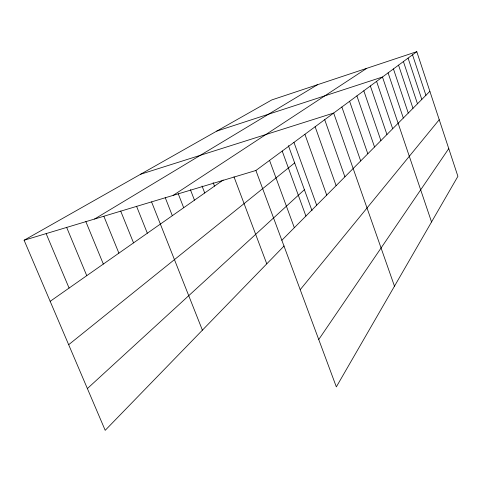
<?xml version="1.0" encoding="UTF-8"?>
<svg xmlns="http://www.w3.org/2000/svg" width="482" height="482" viewBox="0 0 482 482"><rect width="100%" height="100%" fill="white"/><g stroke="black" fill="none" stroke-linecap="round" stroke-linejoin="round"><path stroke-width="0.72" d="M318.735 339.521L448.76 148.601M300.214 289.688L439.229 119.705M284.109 245.965L105.197 430.324L24.1 240.235L271.794 99.925L416.797 51.676L457.9 176.322L336.34 386.877L255.9 170.483L416.797 51.676M281.843 240.277L429.872 91.315M87.375 388.558L304.389 189.715M68.667 344.708L294.665 162.922M50.164 301.328L223.22 180.015M173.134 195.391L366.748 68.33M94.574 219.027L317.499 84.718M216.755 131.104L382.473 77.018L431.547 221.973M140.611 174.237L333.677 113.053L394.475 286.181M24.1 240.235L255.9 170.483M46.17 233.704L69.077 288.073M66.6 227.269L86.76 275.674M85.838 221.581L103.329 264.058M103.907 216.376L118.891 253.146M120.681 211.038L133.532 242.886M136.545 206.23L147.329 233.21M151.583 201.922L202.398 330.164M165.236 197.638L172.327 215.689M178.244 193.782L183.684 207.73M190.396 189.649L194.463 200.169M202.048 186.022L204.723 192.981M213.152 182.624L214.49 186.13M233.987 176.822L266.769 263.829M269.552 160.404L294.327 227.709M282.205 151.059L305.907 216.057M293.96 142.383L316.68 205.218M288.393 145.642L312.017 210.712M304.907 134.297L326.724 195.114M315.132 126.748L336.111 185.666M324.699 119.681L344.901 176.822M341.871 107.004L360.693 160.928M349.601 101.298L367.808 153.77M356.903 95.906L374.538 146.998M363.814 90.803L380.907 140.587M370.357 85.965L386.944 134.514M376.569 81.38L392.679 128.742M393.445 68.92L408.26 113.059M388.094 72.872L403.32 118.036M398.548 65.154L412.978 108.311M408.079 58.117L421.798 99.443M403.422 61.557L417.484 103.781M412.532 54.828L425.919 95.291"/></g></svg>
